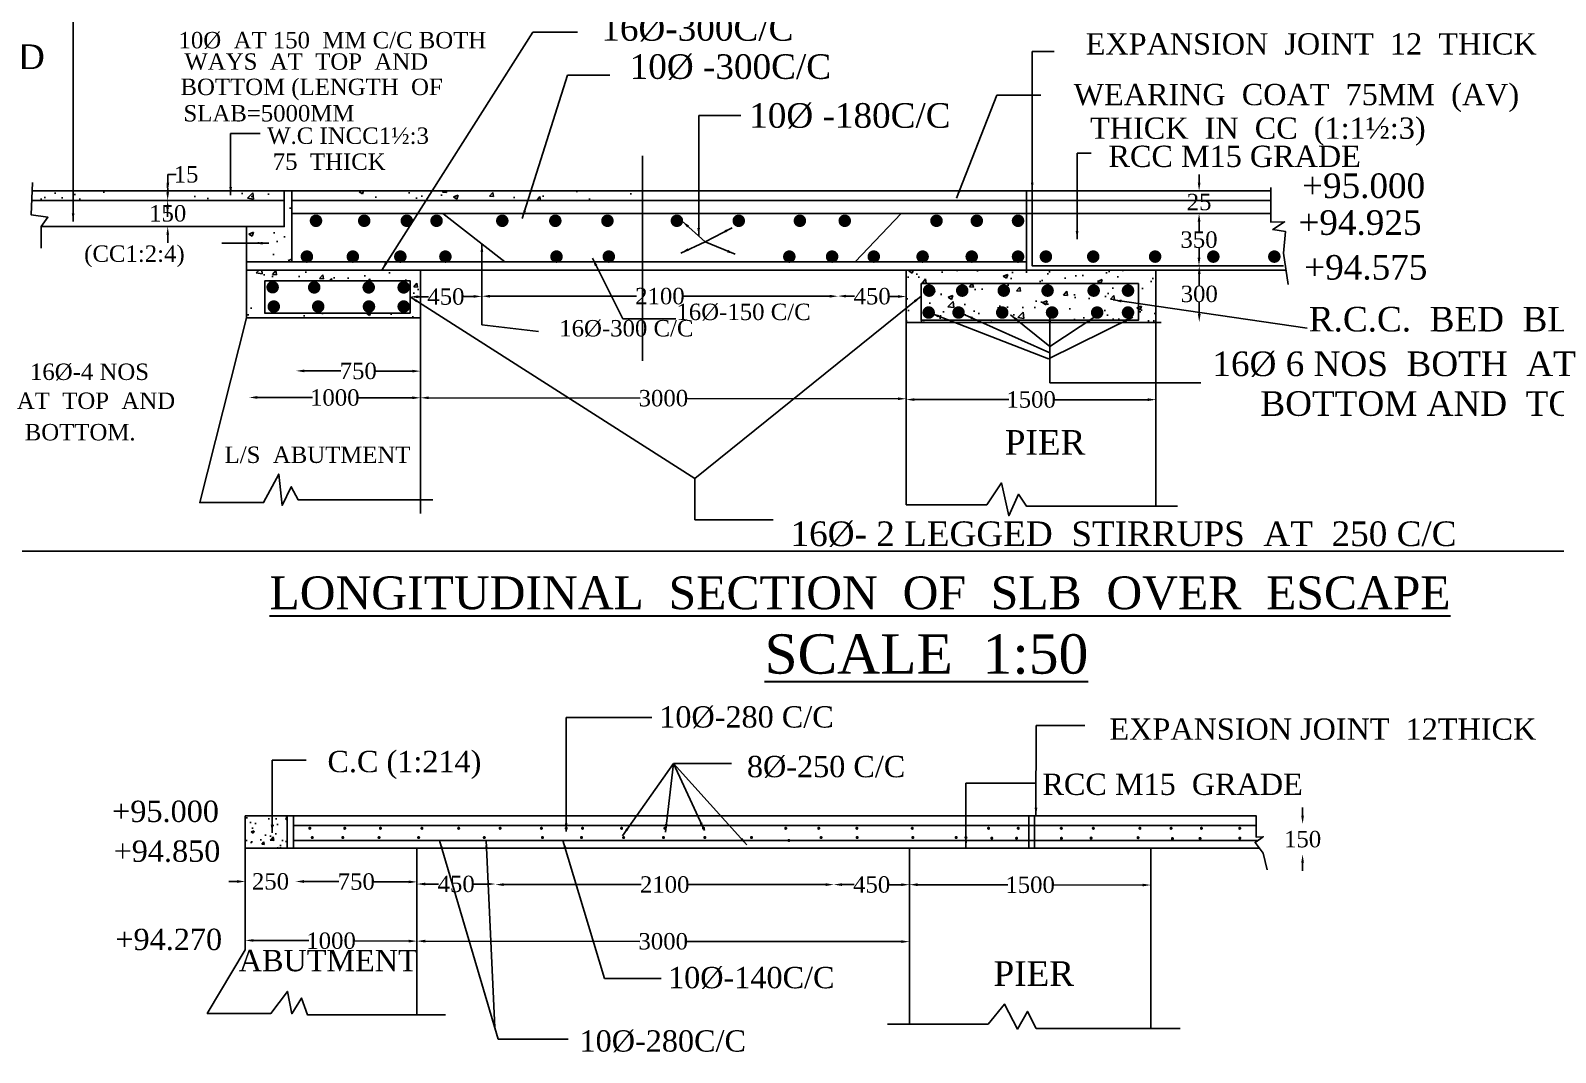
# Model space of a CAD drawing. Header units: millimetres. Extents: x 4336 to 90516, y 1888 to 56787.
# Drawn here: x 46788 to 65380, y 11623 to 24080 of the extents above; entities that cross this region are included whole.
import ezdxf

# ---------------------------------------------------------------- set-up
doc = ezdxf.new("R2010")
doc.units = ezdxf.units.MM
doc.header["$MEASUREMENT"] = 0
doc.header["$PDMODE"] = 66
doc.header["$PDSIZE"] = 170
for name, color, linetype in [('DIM', 5, 'Continuous'), ('DWG. LINE', 1, 'Continuous'), ('HATCH', 2, 'Continuous'), ('TEXT', 7, 'Continuous')]:
    doc.layers.add(name, color=color, linetype=linetype)
doc.layers.add('TITLE', color=7, linetype='Continuous', lineweight=30)
doc.styles.get("Standard").update_dxf_attribs({"font": 'TIMES.TTF', "height": 200})
doc.dimstyles.get("Standard").update_dxf_attribs({"dimtxt": 200, "dimasz": 100, "dimexe": 0.18, "dimexo": 0.0625, "dimgap": 0.09, "dimtad": 0, "dimtih": 1, "dimtoh": 1, "dimdec": 1, "dimzin": 0, "dimdsep": 46, "dimtxsty": 'Standard', "dimcen": 0.09, "dimse1": 1, "dimse2": 1, "dimclrd": 5, "dimclre": 5, "dimclrt": 4, "dimadec": 0, "dimazin": 0, "dimtfac": 1, "dimtdec": 1, "dimtofl": 0, "dimtmove": 0, "dimatfit": 3, "dimfxl": 1, "dimtolj": 1, "dimtzin": 0, "dimarcsym": 0})
pattern_1 = [(50, (0, 0), (573.808, -50.2017), [60, -660]), (355, (0, 0), (-111.001, 601.7537), [48, -528]), (100.4514, (47.8, -4.2), (462.8075, 551.5516), [50.992, -560.9137]), (46.1842, (0, 160), (853.793, -132.415), [90, -990]), (96.6356, (71.15, 149), (747.73, 779.294), [76.488, -841.37]), (351.1842, (0, 160), (747.73, 779.295), [72, -792]), (21, (80, 120), (477.5256, -322.095), [60, -660]), (326, (80, 120), (194.652, 580.12), [48, -528]), (71.4514, (119.8, 93.16), (672.178, 258.0244), [50.992, -560.9137]), (37.5, (0, 0), (9.7279, 266.3151), [0, -521.6, 0, -536, 0, -530]), (7.5, (0, 0), (210.4556, 315.5294), [0, -305.6, 0, -509.6, 0, -202]), (327.5, (-178.4, 0), (427.05795, -18.0439), [0, -200, 0, -624, 0, -828]), (317.5, (-258.4, 0), (466.549, 80.084), [0, -260, 0, -414.4, 0, -588])]

# ---------------------------------------------------------------- blocks, each defined once
blk = doc.blocks.new('*D128')
at = {"layer": 'Defpoints', "color": 0}
for p in [(49407, 13720), (50021, 13720), (50021, 13707)]:
    blk.add_point(p, dxfattribs=at)
at = {"layer": 'DIM', "color": 5, "lineweight": -2}
for p, q in [((49307, 13707), (49207, 13707)), ((50121, 13707), (50221, 13707))]:
    blk.add_line(p, q, dxfattribs=at)
at = {"layer": 'DIM', "color": 5}
for points in [[(49307, 13724), (49307, 13690), (49407, 13707)], [(50121, 13724), (50121, 13690), (50021, 13707)]]:
    blk.add_solid(points, dxfattribs=at)
at = {"layer": 'DIM', "color": 4, "insert": (49714, 13707), "char_height": 200, "attachment_point": 5}
blk.add_mtext('\\A1;250', dxfattribs=at)
blk = doc.blocks.new('*D129')
at = {"layer": 'Defpoints', "color": 0}
for p in [(50021, 13707), (51500, 13702), (51500, 13702)]:
    blk.add_point(p, dxfattribs=at)
at = {"layer": 'DIM', "color": 5, "lineweight": -2}
for p, q in [((50121, 13707), (50549, 13705)), ((51400, 13703), (50971, 13704))]:
    blk.add_line(p, q, dxfattribs=at)
at = {"layer": 'DIM', "color": 5}
for points in [[(50121, 13723), (50120, 13690), (50021, 13707)], [(51400, 13719), (51400, 13686), (51500, 13702)]]:
    blk.add_solid(points, dxfattribs=at)
at = {"layer": 'DIM', "color": 4, "insert": (50760, 13705), "char_height": 200, "attachment_point": 5}
blk.add_mtext('\\A1;750', dxfattribs=at)
blk = doc.blocks.new('*D130')
at = {"layer": 'Defpoints', "color": 0}
for p in [(51500, 13702), (52457, 13702), (52457, 13676)]:
    blk.add_point(p, dxfattribs=at)
at = {"layer": 'DIM', "color": 5, "lineweight": -2}
for p, q in [((51600, 13676), (51764, 13676)), ((52357, 13676), (52192, 13676))]:
    blk.add_line(p, q, dxfattribs=at)
at = {"layer": 'DIM', "color": 5}
for points in [[(51600, 13693), (51600, 13659), (51500, 13676)], [(52357, 13693), (52357, 13659), (52457, 13676)]]:
    blk.add_solid(points, dxfattribs=at)
at = {"layer": 'DIM', "color": 4, "insert": (51978, 13676), "char_height": 200, "attachment_point": 5}
blk.add_mtext('\\A1;450', dxfattribs=at)
blk = doc.blocks.new('*D131')
at = {"layer": 'Defpoints', "color": 0}
for p in [(52457, 13676), (56582, 13676), (56582, 13669)]:
    blk.add_point(p, dxfattribs=at)
at = {"layer": 'DIM', "color": 5, "lineweight": -2}
for p, q in [((52557, 13669), (54233, 13669)), ((56482, 13669), (54806, 13669))]:
    blk.add_line(p, q, dxfattribs=at)
at = {"layer": 'DIM', "color": 5}
for points in [[(52557, 13686), (52557, 13652), (52457, 13669)], [(56482, 13686), (56482, 13652), (56582, 13669)]]:
    blk.add_solid(points, dxfattribs=at)
at = {"layer": 'DIM', "color": 4, "insert": (54520, 13669), "char_height": 200, "attachment_point": 5}
blk.add_mtext('\\A1;2100', dxfattribs=at)
blk = doc.blocks.new('*D132')
at = {"layer": 'Defpoints', "color": 0}
for p in [(56582, 13669), (57504, 13668), (57504, 13668)]:
    blk.add_point(p, dxfattribs=at)
at = {"layer": 'DIM', "color": 5, "lineweight": -2}
for p, q in [((56682, 13669), (56829, 13669)), ((57404, 13668), (57257, 13668))]:
    blk.add_line(p, q, dxfattribs=at)
at = {"layer": 'DIM', "color": 5}
for points in [[(56682, 13686), (56682, 13652), (56582, 13669)], [(57404, 13685), (57404, 13651), (57504, 13668)]]:
    blk.add_solid(points, dxfattribs=at)
at = {"layer": 'DIM', "color": 4, "insert": (57043, 13669), "char_height": 200, "attachment_point": 5}
blk.add_mtext('\\A1;450', dxfattribs=at)
blk = doc.blocks.new('*D133')
at = {"layer": 'Defpoints', "color": 0}
for p in [(57504, 13668), (60447, 13664), (60447, 13664)]:
    blk.add_point(p, dxfattribs=at)
at = {"layer": 'DIM', "color": 5, "lineweight": -2}
for p, q in [((57604, 13668), (58703, 13666)), ((60347, 13664), (59248, 13665))]:
    blk.add_line(p, q, dxfattribs=at)
at = {"layer": 'DIM', "color": 5}
for points in [[(57604, 13685), (57604, 13651), (57504, 13668)], [(60347, 13680), (60347, 13647), (60447, 13664)]]:
    blk.add_solid(points, dxfattribs=at)
at = {"layer": 'DIM', "color": 4, "insert": (58975, 13666), "char_height": 200, "attachment_point": 5}
blk.add_mtext('\\A1;1500', dxfattribs=at)
blk = doc.blocks.new('*D134')
at = {"layer": 'Defpoints', "color": 0}
for p in [(49407, 12989), (51500, 12980), (51500, 12980)]:
    blk.add_point(p, dxfattribs=at)
at = {"layer": 'DIM', "color": 5, "lineweight": -2}
for p, q in [((49507, 12988), (50181, 12986)), ((51400, 12981), (50726, 12983))]:
    blk.add_line(p, q, dxfattribs=at)
at = {"layer": 'DIM', "color": 5}
for points in [[(49507, 13005), (49507, 12972), (49407, 12989)], [(51400, 12997), (51400, 12964), (51500, 12980)]]:
    blk.add_solid(points, dxfattribs=at)
at = {"layer": 'DIM', "color": 4, "insert": (50453, 12984), "char_height": 200, "attachment_point": 5}
blk.add_mtext('\\A1;1000', dxfattribs=at)
blk = doc.blocks.new('*D135')
at = {"layer": 'Defpoints', "color": 0}
for p in [(51500, 12980), (57504, 12974), (57504, 12974)]:
    blk.add_point(p, dxfattribs=at)
at = {"layer": 'DIM', "color": 5, "lineweight": -2}
for p, q in [((51600, 12980), (54218, 12977)), ((57404, 12974), (54786, 12977))]:
    blk.add_line(p, q, dxfattribs=at)
at = {"layer": 'DIM', "color": 5}
for points in [[(51600, 12997), (51600, 12963), (51500, 12980)], [(57404, 12991), (57404, 12957), (57504, 12974)]]:
    blk.add_solid(points, dxfattribs=at)
at = {"layer": 'DIM', "color": 4, "insert": (54502, 12977), "char_height": 200, "attachment_point": 5}
blk.add_mtext('\\A1;3000', dxfattribs=at)
blk = doc.blocks.new('*D136')
at = {"layer": 'Defpoints', "color": 0}
for p in [(62289, 14408), (62289, 14037), (62297, 14037)]:
    blk.add_point(p, dxfattribs=at)
at = {"layer": 'DIM', "color": 5, "lineweight": -2}
for p, q in [((62297, 14508), (62297, 14608)), ((62297, 13937), (62297, 13837))]:
    blk.add_line(p, q, dxfattribs=at)
at = {"layer": 'DIM', "color": 5}
for points in [[(62280, 14508), (62313, 14508), (62297, 14408)], [(62280, 13937), (62313, 13937), (62297, 14037)]]:
    blk.add_solid(points, dxfattribs=at)
at = {"layer": 'DIM', "color": 4, "insert": (62297, 14222), "char_height": 200, "attachment_point": 5}
blk.add_mtext('\\A1;150', dxfattribs=at)
blk = doc.blocks.new('*D153')
at = {"layer": 'Defpoints', "color": 0}
for p in [(48464, 22125), (48461, 22009), (48463, 22009)]:
    blk.add_point(p, dxfattribs=at)
at = {"layer": 'DIM', "color": 5, "lineweight": -2}
for p, q in [((48463, 22225), (48464, 22325)), ((48464, 22325), (48564, 22325)), ((48460, 21909), (48458, 21809))]:
    blk.add_line(p, q, dxfattribs=at)
at = {"layer": 'DIM', "color": 5}
for points in [[(48447, 22225), (48480, 22225), (48462, 22125)], [(48443, 21909), (48476, 21909), (48461, 22009)]]:
    blk.add_solid(points, dxfattribs=at)
at = {"layer": 'DIM', "color": 4, "insert": (48685, 22325), "char_height": 200, "attachment_point": 5}
blk.add_mtext('\\A1;15', dxfattribs=at)
blk = doc.blocks.new('*D154')
at = {"layer": 'Defpoints', "color": 0}
for p in [(48461, 22009), (48461, 21690), (48461, 21690)]:
    blk.add_point(p, dxfattribs=at)
at = {"layer": 'DIM', "color": 5, "lineweight": -2}
for p, q in [((48461, 22109), (48460, 22209)), ((48462, 21590), (48462, 21490))]:
    blk.add_line(p, q, dxfattribs=at)
at = {"layer": 'DIM', "color": 5}
for points in [[(48477, 22109), (48444, 22109), (48461, 22009)], [(48478, 21590), (48445, 21590), (48461, 21690)]]:
    blk.add_solid(points, dxfattribs=at)
at = {"layer": 'DIM', "color": 4, "insert": (48461, 21850), "char_height": 200, "attachment_point": 5}
blk.add_mtext('\\A1;150', dxfattribs=at)
blk = doc.blocks.new('*D155')
at = {"layer": 'Defpoints', "color": 0}
for p in [(51415, 20833), (52292, 20839), (52292, 20839)]:
    blk.add_point(p, dxfattribs=at)
at = {"layer": 'DIM', "color": 5, "lineweight": -2}
for p, q in [((51515, 20834), (51639, 20835)), ((52192, 20838), (52067, 20837))]:
    blk.add_line(p, q, dxfattribs=at)
at = {"layer": 'DIM', "color": 5}
for points in [[(51515, 20851), (51515, 20817), (51415, 20833)], [(52191, 20855), (52192, 20822), (52292, 20839)]]:
    blk.add_solid(points, dxfattribs=at)
at = {"layer": 'DIM', "color": 4, "insert": (51853, 20836), "char_height": 200, "attachment_point": 5}
blk.add_mtext('\\A1;450', dxfattribs=at)
blk = doc.blocks.new('*D156')
at = {"layer": 'Defpoints', "color": 0}
for p in [(52292, 20839), (56632, 20841), (56632, 20839)]:
    blk.add_point(p, dxfattribs=at)
at = {"layer": 'DIM', "color": 5, "lineweight": -2}
for p, q in [((52392, 20841), (54175, 20841)), ((56532, 20841), (54749, 20841))]:
    blk.add_line(p, q, dxfattribs=at)
at = {"layer": 'DIM', "color": 5}
for points in [[(52392, 20858), (52392, 20824), (52292, 20841)], [(56532, 20858), (56532, 20824), (56632, 20841)]]:
    blk.add_solid(points, dxfattribs=at)
at = {"layer": 'DIM', "color": 4, "insert": (54462, 20841), "char_height": 200, "attachment_point": 5}
blk.add_mtext('\\A1;2100', dxfattribs=at)
blk = doc.blocks.new('*D157')
at = {"layer": 'Defpoints', "color": 0}
for p in [(56632, 20841), (57465, 20837), (57465, 20835)]:
    blk.add_point(p, dxfattribs=at)
at = {"layer": 'DIM', "color": 5, "lineweight": -2}
for p, q in [((56732, 20842), (56835, 20841)), ((57365, 20837), (57263, 20838))]:
    blk.add_line(p, q, dxfattribs=at)
at = {"layer": 'DIM', "color": 5}
for points in [[(56732, 20859), (56732, 20825), (56632, 20843)], [(57366, 20854), (57365, 20821), (57465, 20837)]]:
    blk.add_solid(points, dxfattribs=at)
at = {"layer": 'DIM', "color": 4, "insert": (57049, 20840), "char_height": 200, "attachment_point": 5}
blk.add_mtext('\\A1;450', dxfattribs=at)
blk = doc.blocks.new('*D158')
at = {"layer": 'Defpoints', "color": 0}
for p in [(51542, 19603), (57465, 19591), (57465, 19591)]:
    blk.add_point(p, dxfattribs=at)
at = {"layer": 'DIM', "color": 5, "lineweight": -2}
for p, q in [((51642, 19602), (54220, 19597)), ((57365, 19591), (54788, 19596))]:
    blk.add_line(p, q, dxfattribs=at)
at = {"layer": 'DIM', "color": 5}
for points in [[(51642, 19619), (51642, 19586), (51542, 19603)], [(57365, 19608), (57365, 19575), (57465, 19591)]]:
    blk.add_solid(points, dxfattribs=at)
at = {"layer": 'DIM', "color": 4, "insert": (54504, 19597), "char_height": 200, "attachment_point": 5}
blk.add_mtext('\\A1;3000', dxfattribs=at)
blk = doc.blocks.new('*D159')
at = {"layer": 'Defpoints', "color": 0}
for p in [(50025, 19931), (51542, 19928), (51542, 19928)]:
    blk.add_point(p, dxfattribs=at)
at = {"layer": 'DIM', "color": 5, "lineweight": -2}
for p, q in [((50125, 19930), (50573, 19930)), ((51442, 19928), (50994, 19929))]:
    blk.add_line(p, q, dxfattribs=at)
at = {"layer": 'DIM', "color": 5}
for points in [[(50125, 19947), (50125, 19914), (50025, 19931)], [(51442, 19945), (51442, 19911), (51542, 19928)]]:
    blk.add_solid(points, dxfattribs=at)
at = {"layer": 'DIM', "color": 4, "insert": (50784, 19929), "char_height": 200, "attachment_point": 5}
blk.add_mtext('\\A1;750', dxfattribs=at)
blk = doc.blocks.new('*D160')
at = {"layer": 'Defpoints', "color": 0}
for p in [(49454, 19607), (51542, 19603), (51542, 19603)]:
    blk.add_point(p, dxfattribs=at)
at = {"layer": 'DIM', "color": 5, "lineweight": -2}
for p, q in [((49554, 19607), (50225, 19605)), ((51442, 19603), (50771, 19604))]:
    blk.add_line(p, q, dxfattribs=at)
at = {"layer": 'DIM', "color": 5}
for points in [[(49554, 19624), (49554, 19590), (49454, 19607)], [(51442, 19620), (51442, 19586), (51542, 19603)]]:
    blk.add_solid(points, dxfattribs=at)
at = {"layer": 'DIM', "color": 4, "insert": (50498, 19605), "char_height": 200, "attachment_point": 5}
blk.add_mtext('\\A1;1000', dxfattribs=at)
blk = doc.blocks.new('*D161')
at = {"layer": 'Defpoints', "color": 0}
for p in [(61033, 22125), (61032, 21851), (61035, 21851)]:
    blk.add_point(p, dxfattribs=at)
at = {"layer": 'DIM', "color": 5, "lineweight": -2}
for p, q in [((61036, 22225), (61036, 22325)), ((61035, 21751), (61034, 21651))]:
    blk.add_line(p, q, dxfattribs=at)
at = {"layer": 'DIM', "color": 5}
for points in [[(61019, 22225), (61052, 22225), (61035, 22125)], [(61018, 21751), (61051, 21751), (61035, 21851)]]:
    blk.add_solid(points, dxfattribs=at)
at = {"layer": 'DIM', "color": 4, "insert": (61035, 21988), "char_height": 200, "attachment_point": 5}
blk.add_mtext('\\A1;25', dxfattribs=at)
blk = doc.blocks.new('*D162')
at = {"layer": 'Defpoints', "color": 0}
for p in [(61035, 21851), (61034, 21210), (61034, 21210)]:
    blk.add_point(p, dxfattribs=at)
at = {"layer": 'DIM', "color": 5, "lineweight": -2}
for p, q in [((61035, 21751), (61034, 21632)), ((61034, 21310), (61034, 21428))]:
    blk.add_line(p, q, dxfattribs=at)
at = {"layer": 'DIM', "color": 5}
for points in [[(61018, 21751), (61051, 21751), (61035, 21851)], [(61017, 21310), (61051, 21310), (61034, 21210)]]:
    blk.add_solid(points, dxfattribs=at)
at = {"layer": 'DIM', "color": 4, "insert": (61034, 21530), "char_height": 200, "attachment_point": 5}
blk.add_mtext('\\A1;350', dxfattribs=at)
blk = doc.blocks.new('*D163')
at = {"layer": 'Defpoints', "color": 0}
for p in [(61034, 21210), (61034, 20525), (61037, 20525)]:
    blk.add_point(p, dxfattribs=at)
at = {"layer": 'DIM', "color": 5, "lineweight": -2}
for p, q in [((61037, 21110), (61037, 20969)), ((61037, 20625), (61037, 20766))]:
    blk.add_line(p, q, dxfattribs=at)
at = {"layer": 'DIM', "color": 5}
for points in [[(61020, 21110), (61054, 21110), (61037, 21210)], [(61020, 20625), (61054, 20625), (61037, 20525)]]:
    blk.add_solid(points, dxfattribs=at)
at = {"layer": 'DIM', "color": 4, "insert": (61037, 20868), "char_height": 200, "attachment_point": 5}
blk.add_mtext('\\A1;300', dxfattribs=at)
blk = doc.blocks.new('*D164')
at = {"layer": 'Defpoints', "color": 0}
for p in [(57465, 19591), (60509, 19590), (60509, 19580)]:
    blk.add_point(p, dxfattribs=at)
at = {"layer": 'DIM', "color": 5, "lineweight": -2}
for p, q in [((57565, 19581), (58714, 19581)), ((60409, 19580), (59260, 19580))]:
    blk.add_line(p, q, dxfattribs=at)
at = {"layer": 'DIM', "color": 5}
for points in [[(57565, 19598), (57565, 19564), (57465, 19581)], [(60409, 19597), (60409, 19563), (60509, 19580)]]:
    blk.add_solid(points, dxfattribs=at)
at = {"layer": 'DIM', "color": 4, "insert": (58987, 19581), "char_height": 200, "attachment_point": 5}
blk.add_mtext('\\A1;1500', dxfattribs=at)

msp = doc.modelspace()

# ---------------------------------------------------------------- hatches: boundary and pattern name
at = {"layer": 'DIM'}
h = msp.add_hatch(dxfattribs=at)
h.set_pattern_fill('AR-CONC', color=256, scale=150, style=0)
h.paths.add_polyline_path([(49918.93, 14505.55), (49407, 14505.55), (49407, 14112.17), (49916.68, 14112.17), (49918.93, 14112.17)])
h = msp.add_hatch(dxfattribs=at)
h.set_pattern_fill('AR-CONC', color=256, scale=150, style=0)
h.paths.add_polyline_path([(49918.93, 14505.55), (49407, 14505.55), (49407, 14112.17), (49916.68, 14112.17), (49918.93, 14112.17)])
at = {"layer": 'HATCH'}
h = msp.add_hatch(dxfattribs=at)
h.set_pattern_fill('AR-CONC', color=256, scale=80, style=0)
h.set_pattern_definition(pattern_1)
h.paths.add_polyline_path([(49881.75, 22125.14), (46809.46, 22125.14), (46805.08, 22008.99), (49881.75, 22008.99)])
h.paths.add_polyline_path([(49974.33, 22125.14), (49881.75, 22125.14), (49881.75, 21690.01), (49419.73, 21690.01), (49419.73, 21260.64), (49974.33, 21260.64)])
h.paths.add_polyline_path([(51542.26, 21160.25), (49419.73, 21160.25), (49419.73, 20578.7), (51542.26, 20578.7)])
h.paths.add_polyline_path([(51415.37, 21030.49), (51415.37, 20636.17), (49646.94, 20636.17), (49646.94, 21030.49)], flags=16)
h.paths.add_polyline_path([(49778.56, 20950.7, -1), (49701.81, 20950.7, -1)], flags=0)
h.paths.add_polyline_path([(50285.62, 20948.72, -1), (50208.87, 20948.72, -1)], flags=0)
h.paths.add_polyline_path([(49792.5, 20715.24, -1), (49715.76, 20715.24, -1)], flags=0)
h.paths.add_polyline_path([(50334.6, 20715.24, -1), (50257.85, 20715.24, -1)], flags=0)
h.paths.add_polyline_path([(50950.08, 20948.72, -1), (50873.34, 20948.72, -1)], flags=0)
h.paths.add_polyline_path([(50952.99, 20715.24, -1), (50876.24, 20715.24, -1)], flags=0)
h.paths.add_polyline_path([(51376.53, 20948.72, -1), (51299.79, 20948.72, -1)], flags=0)
h.paths.add_polyline_path([(51376.53, 20715.24, -1), (51299.79, 20715.24, -1)], flags=0)
h = msp.add_hatch(dxfattribs=at)
h.set_pattern_fill('AR-CONC', color=256, scale=80, style=0)
h.set_pattern_definition(pattern_1)
h.paths.add_polyline_path([(54248.34, 22125.14), (49974.33, 22125.14), (49974.33, 22008.99), (54248.34, 22008.99)])
h = msp.add_hatch(dxfattribs=at)
h.set_pattern_fill('AR-CONC', color=256, scale=80, style=0)
h.set_pattern_definition(pattern_1)
h.paths.add_polyline_path([(60295.77, 20995.74), (57644.72, 20995.74), (57644.72, 20548.98), (60295.77, 20548.98)], flags=0)
h.paths.add_polyline_path([(58108.94, 20909.33, -1), (58185.69, 20909.33, -1)], flags=0)
h.paths.add_polyline_path([(58140.85, 20642.12, -1), (58064.1, 20642.12, -1)], flags=0)
h.paths.add_polyline_path([(58673.23, 20642.12, -1), (58596.48, 20642.12, -1)], flags=0)
h.paths.add_polyline_path([(58615.14, 20909.33, -1), (58691.89, 20909.33, -1)], flags=0)
h.paths.add_polyline_path([(57705.24, 20909.33, -1), (57781.99, 20909.33, -1)], flags=0)
h.paths.add_polyline_path([(57776.47, 20642.12, -1), (57699.72, 20642.12, -1)], flags=0)
h.paths.add_polyline_path([(59149.7, 20909.33, -1), (59226.45, 20909.33, -1)], flags=0)
h.paths.add_polyline_path([(59280.8, 20642.12, -1), (59204.05, 20642.12, -1)], flags=0)
h.paths.add_polyline_path([(59711.15, 20909.33, -1), (59787.89, 20909.33, -1)], flags=0)
h.paths.add_polyline_path([(59830.63, 20642.12, -1), (59753.88, 20642.12, -1)], flags=0)
h.paths.add_polyline_path([(60130.07, 20909.33, -1), (60206.82, 20909.33, -1)], flags=0)
h.paths.add_polyline_path([(60206.82, 20642.12, -1), (60130.07, 20642.12, -1)], flags=0)
h.paths.add_polyline_path([(60508.7, 21160.25), (57465.38, 21160.25), (57465.38, 20518.93), (60508.7, 20518.93)])
h.paths.add_polyline_path([(60295.77, 20995.74), (60295.77, 20548.98), (57644.72, 20548.98), (57644.72, 20995.74)], flags=16)
h = msp.add_hatch(dxfattribs=at)
h.set_pattern_fill('AR-CONC', color=256, scale=50, style=0)
h.set_pattern_definition([(50, (0, 0), (358.6301, -31.376), [37.5, -412.5]), (355, (0, 0), (-69.3757, 376.096), [30, -330]), (100.4514, (29.9, -2.6), (289.2547, 344.7198), [31.87, -350.571]), (46.1842, (0, 100), (533.6205, -82.7595), [56.25, -618.75]), (96.6356, (44.47, 93.1), (467.3314, 487.059), [47.805, -525.8565]), (351.1842, (0, 100), (467.331, 487.0593), [45, -495]), (21, (50, 75), (298.4535, -201.3094), [37.5, -412.5]), (326, (50, 75), (121.6577, 362.575), [30, -330]), (71.4514, (74.87, 58.22), (420.1113, 161.2652), [31.87, -350.571]), (37.5, (0, 0), (6.07993, 166.44693), [0, -326, 0, -335, 0, -331.25]), (7.5, (0, 0), (131.53477, 197.20586), [0, -191, 0, -318.5, 0, -126.25]), (327.5, (-111.5, 0), (266.91122, -11.27744), [0, -125, 0, -390, 0, -517.5]), (317.5, (-161.5, 0), (291.5931, 50.0525), [0, -162.5, 0, -259, 0, -367.5])])
h.paths.add_polyline_path([(49918.93, 14505.55), (49407, 14505.55), (49407, 14112.17), (49916.68, 14112.17), (49918.93, 14112.17)])

# ---------------------------------------------------------------- linework, layer by layer
at = {"layer": 'DIM'}
for points in [[(54886.1, 18115.56), (55842.19, 18115.56)], [(46231.5, 17732.07), (90516.43, 17732.07)]]:
    msp.add_lwpolyline(points, dxfattribs=at)
at = {"layer": 'DWG. LINE'}
for points in [[(54248.34, 22550.31), (54248.34, 20054.36)], [(46813.23, 22225.21), (46798.37, 21831.11), (47001.28, 21803.54), (46920.12, 21690.01), (46920.12, 21425)], [(46809.46, 22125.14), (61910.14, 22125.14)], [(46920.12, 21690.01), (49881.75, 21690.01), (49881.75, 22125.14)], [(49974.33, 22125.14), (49974.33, 21260.64), (58930.46, 21260.64), (58930.46, 21124.9)], [(58930.46, 21260.64), (58930.46, 22125.14)], [(59000.63, 22125.14), (59000.63, 21209.91), (62063.58, 21209.91)], [(61910.14, 22165.87), (61910.14, 21742.66), (62077.95, 21746.14), (61932.69, 21653.21), (62086.43, 21631.11), (62065.37, 21367.65), (62122.18, 20985.35)], [(46805.08, 22008.99), (49881.75, 22008.99)], [(49974.33, 22008.99), (61910.14, 22008.99)], [(49974.33, 21850.67), (61910.14, 21850.67)], [(51816.15, 21850.67), (52572.97, 21260.64)], [(57403.52, 21850.67), (56841.32, 21260.64)], [(49419.73, 21690.01), (49419.73, 20578.7), (51542.26, 20578.7), (51542.26, 21160.25), (49419.73, 21160.25)], [(49974.33, 21260.64), (49419.73, 21260.64)], [(51542.26, 21160.25), (62096.19, 21160.25)], [(57465.38, 21160.25), (57465.38, 18298.9), (58447.26, 18298.9), (58625.62, 18564.67), (58715.37, 18164.3), (58832.79, 18426.86), (58930.08, 18283.85), (60771.45, 18283.85)], [(60508.7, 21160.25), (60508.7, 18283.85)], [(49419.73, 20578.7), (48851.84, 18324.64), (49630.36, 18324.64), (49815.81, 18673.98), (49856.38, 18291.83), (49966.49, 18517.65), (50050.36, 18359.52), (51691.7, 18359.52)], [(51542.26, 20578.7), (51542.26, 18191.48)], [(57465.38, 20518.93), (60574.55, 20518.93)], [(49407, 14505.55), (49407, 12875.56), (48943.35, 12099.73), (49718.88, 12099.73), (49922.25, 12367.8), (49974.23, 12094.62), (50091.73, 12286.52), (50166.98, 12081.07), (51849.49, 12081.07)], [(49407, 14505.55), (61732.01, 14505.55), (61732.01, 14246.85), (61817.15, 14251.76), (61717.66, 14183.04), (61817.15, 14050.51), (61866.31, 13850.02)], [(49918.93, 14505.55), (49918.93, 14112.17)], [(49993.65, 14505.55), (49993.65, 14112.17)], [(58959.22, 14505.55), (58959.22, 14112.17)], [(59029.54, 14505.55), (59029.54, 14112.17)], [(49993.65, 14390.06), (61732.01, 14390.06)], [(49993.65, 14207.39), (61752.91, 14207.39)], [(49407, 14112.17), (49916.68, 14112.17), (61770.86, 14112.17)], [(51499.85, 12081.07), (51499.85, 14109.51)], [(57503.95, 14112.17), (57503.95, 11966.06), (58462.67, 11966.06), (58664.06, 12213.58), (58820.46, 11907.48), (58942.58, 12123.67), (59050.31, 11915.65), (60804.68, 11915.65)], [(60446.82, 14112.17), (60446.82, 11915.65)], [(57503.95, 11966.06), (57236.87, 11966.06)]]:
    msp.add_lwpolyline(points, dxfattribs=at)
for points in [[(49646.94, 20636.17), (51415.37, 20636.17), (51415.37, 21030.49), (49646.94, 21030.49), (49646.94, 20636.17)], [(57644.72, 20995.74), (60295.77, 20995.74), (60295.77, 20548.98), (57644.72, 20548.98)]]:
    msp.add_lwpolyline(points, close=True, dxfattribs=at)
at = {"layer": 'HATCH'}
for points, const_width in [([(50230.67, 21760.47, 1), (50307.42, 21760.47, 1)], 75.75), ([(50818.34, 21760.47, 1), (50895.09, 21760.47, 1)], 75.75), ([(51337.81, 21760.47, 1), (51414.56, 21760.47, 1)], 75.75), ([(51700.5, 21760.47, 1), (51777.25, 21760.47, 1)], 75.75), ([(52501.77, 21760.47, 1), (52578.52, 21760.47, 1)], 75.75), ([(53148.3, 21760.47, 1), (53225.05, 21760.47, 1)], 75.75), ([(53783.83, 21760.47, 1), (53860.57, 21760.47, 1)], 75.75), ([(54630.5, 21760.47, 1), (54707.25, 21760.47, 1)], 75.75), ([(55384.5, 21760.47, 1), (55461.25, 21760.47, 1)], 75.75), ([(56129.59, 21760.47, 1), (56206.33, 21760.47, 1)], 75.75), ([(56676.65, 21760.47, 1), (56753.39, 21760.47, 1)], 75.75), ([(57795.27, 21760.47, 1), (57872.02, 21760.47, 1)], 75.75), ([(58286.78, 21760.47, 1), (58363.53, 21760.47, 1)], 75.75), ([(58789.42, 21760.47, 1), (58866.17, 21760.47, 1)], 75.75), ([(50119.68, 21323.93, 1), (50196.42, 21323.93, 1)], 75.75), ([(50679.75, 21323.93, 1), (50756.5, 21323.93, 1)], 75.75), ([(51258.74, 21323.93, 1), (51335.49, 21323.93, 1)], 75.75), ([(51808.25, 21323.93, 1), (51885, 21323.93, 1)], 75.75), ([(53162.63, 21323.93, 1), (53239.37, 21323.93, 1)], 75.75), ([(53800.2, 21323.93, 1), (53876.95, 21323.93, 1)], 75.75), ([(56001.05, 21323.93, 1), (56077.79, 21323.93, 1)], 75.75), ([(56522.38, 21323.93, 1), (56599.13, 21323.93, 1)], 75.75), ([(57030.64, 21323.93, 1), (57107.39, 21323.93, 1)], 75.75), ([(57625.95, 21323.93, 1), (57702.69, 21323.93, 1)], 75.75), ([(58224.77, 21323.93, 1), (58301.52, 21323.93, 1)], 75.75), ([(58789.42, 21323.93, 1), (58866.17, 21323.93, 1)], 75.75), ([(59129.06, 21323.93, 1), (59205.81, 21323.93, 1)], 75.75), ([(59705.91, 21323.93, 1), (59782.65, 21323.93, 1)], 75.75), ([(60460.46, 21323.93, 1), (60537.21, 21323.93, 1)], 75.75), ([(61170.03, 21323.93, 1), (61246.78, 21323.93, 1)], 75.75), ([(61913.78, 21323.93, 1), (61990.53, 21323.93, 1)], 75.75), ([(49701.81, 20950.7, 1), (49778.56, 20950.7, 1)], 75.75), ([(50208.87, 20948.72, 1), (50285.62, 20948.72, 1)], 75.75), ([(50873.34, 20948.72, 1), (50950.08, 20948.72, 1)], 75.75), ([(51299.79, 20948.72, 1), (51376.53, 20948.72, 1)], 75.75), ([(57705.24, 20909.33, 1), (57781.99, 20909.33, 1)], 75.75), ([(58108.94, 20909.33, 1), (58185.69, 20909.33, 1)], 75.75), ([(58615.14, 20909.33, 1), (58691.89, 20909.33, 1)], 75.75), ([(59149.7, 20909.33, 1), (59226.45, 20909.33, 1)], 75.75), ([(59711.15, 20909.33, 1), (59787.89, 20909.33, 1)], 75.75), ([(60130.07, 20909.33, 1), (60206.82, 20909.33, 1)], 75.75), ([(49715.76, 20715.24, 1), (49792.5, 20715.24, 1)], 75.75), ([(50257.85, 20715.24, 1), (50334.6, 20715.24, 1)], 75.75), ([(50876.24, 20715.24, 1), (50952.99, 20715.24, 1)], 75.75), ([(51299.79, 20715.24, 1), (51376.53, 20715.24, 1)], 75.75), ([(57699.72, 20642.12, 1), (57776.47, 20642.12, 1)], 75.75), ([(58064.1, 20642.12, 1), (58140.85, 20642.12, 1)], 75.75), ([(58596.48, 20642.12, 1), (58673.23, 20642.12, 1)], 75.75), ([(59204.05, 20642.12, 1), (59280.8, 20642.12, 1)], 75.75), ([(59753.88, 20642.12, 1), (59830.63, 20642.12, 1)], 75.75), ([(60130.07, 20642.12, 1), (60206.82, 20642.12, 1)], 75.75), ([(50184.19, 14355.37, 1), (50203.38, 14355.37, 1)], 18.94), ([(50610.22, 14355.37, 1), (50629.4, 14355.37, 1)], 18.94), ([(51045.1, 14355.37, 1), (51064.29, 14355.37, 1)], 18.94), ([(51550.88, 14355.37, 1), (51570.07, 14355.37, 1)], 18.94), ([(51998.6, 14355.37, 1), (52017.79, 14355.37, 1)], 18.94), ([(52504.37, 14355.37, 1), (52523.56, 14355.37, 1)], 18.94), ([(53007.18, 14355.37, 1), (53026.37, 14355.37, 1)], 18.94), ([(53310.39, 14355.37, 1), (53329.58, 14355.37, 1)], 18.94), ([(53508.69, 14355.37, 1), (53527.88, 14355.37, 1)], 18.94), ([(53985.11, 14355.37, 1), (54004.29, 14355.37, 1)], 18.94), ([(54512.56, 14355.37, 1), (54531.74, 14355.37, 1)], 18.94), ([(54984.46, 14355.37, 1), (55003.65, 14355.37, 1)], 18.94), ([(55986.09, 14355.37, 1), (56005.28, 14355.37, 1)], 18.94), ([(56389.17, 14355.37, 1), (56408.36, 14355.37, 1)], 18.94), ([(56853.16, 14355.37, 1), (56872.34, 14355.37, 1)], 18.94), ([(57528.35, 14355.37, 1), (57547.54, 14355.37, 1)], 18.94), ([(58458.45, 14355.37, 1), (58477.64, 14355.37, 1)], 18.94), ([(58820.08, 14355.37, 1), (58839.27, 14355.37, 1)], 18.94), ([(59345.45, 14355.37, 1), (59364.64, 14355.37, 1)], 18.94), ([(59735.67, 14355.37, 1), (59754.85, 14355.37, 1)], 18.94), ([(60304.13, 14355.37, 1), (60323.32, 14355.37, 1)], 18.94), ([(60683.52, 14355.37, 1), (60702.71, 14355.37, 1)], 18.94), ([(61053.72, 14355.37, 1), (61072.91, 14355.37, 1)], 18.94), ([(61521.12, 14355.37, 1), (61540.31, 14355.37, 1)], 18.94), ([(50214.17, 14242.98, 1), (50233.36, 14242.98, 1)], 18.94), ([(50585.7, 14242.98, 1), (50604.89, 14242.98, 1)], 18.94), ([(51027.79, 14242.98, 1), (51046.98, 14242.98, 1)], 18.94), ([(51510.73, 14242.98, 1), (51529.92, 14242.98, 1)], 18.94), ([(52311.3, 14242.98, 1), (52330.48, 14242.98, 1)], 18.94), ([(53019.83, 14242.98, 1), (53039.01, 14242.98, 1)], 18.94), ([(53496.04, 14242.98, 1), (53515.23, 14242.98, 1)], 18.94), ([(54009.83, 14242.98, 1), (54029.02, 14242.98, 1)], 18.94), ([(54494.79, 14242.98, 1), (54513.98, 14242.98, 1)], 18.94), ([(54999.21, 14242.98, 1), (55018.4, 14242.98, 1)], 18.94), ([(55568.85, 14242.98, 1), (55588.03, 14242.98, 1)], 18.94), ([(56024.68, 14207.39, 1), (56043.87, 14207.39, 1)], 18.94), ([(56416.61, 14242.98, 1), (56435.8, 14242.98, 1)], 18.94), ([(56856.35, 14242.98, 1), (56875.54, 14242.98, 1)], 18.94), ([(57534.91, 14242.98, 1), (57554.1, 14242.98, 1)], 18.94), ([(58064.16, 14242.98, 1), (58083.35, 14242.98, 1)], 18.94), ([(58183.08, 14242.98, 1), (58202.26, 14242.98, 1)], 18.94), ([(58497.48, 14235.51, 1), (58516.67, 14235.51, 1)], 18.94), ([(58800.55, 14234.67, 1), (58819.74, 14234.67, 1)], 18.94), ([(59346.9, 14233.08, 1), (59366.08, 14233.08, 1)], 18.94), ([(59708.63, 14236.52, 1), (59727.82, 14236.52, 1)], 18.94), ([(60281.48, 14240.81, 1), (60300.67, 14240.81, 1)], 18.94), ([(60699.93, 14230.01, 1), (60719.12, 14230.01, 1)], 18.94), ([(61036.96, 14232.01, 1), (61056.15, 14232.01, 1)], 18.94), ([(61521.12, 14235.6, 1), (61540.31, 14235.6, 1)], 18.94)]:
    msp.add_lwpolyline(points, format="xyb", close=True, dxfattribs=dict(at, const_width=const_width))

# ---------------------------------------------------------------- texts
at = {"layer": 'TEXT'}
for s, height, p in [('16%%C-300C/C', 300, (53747.33, 23955.43)), ('10%%C  AT 150  MM C/C BOTH', 200, (48593.17, 23862.41)), ('EXPANSION  JOINT  12  THICK', 260, (59652.83, 23786.49)), ('D', 300, (46635.7, 23610.44)), ('WAYS  AT  TOP  AND', 200, (48665.41, 23601.79)), ('10%%C -300C/C', 300, (54093.54, 23490.03)), ('BOTTOM (LENGTH  OF', 200, (48617.25, 23293.06)), ('WEARING  COAT  75MM  (AV)', 260, (59505.14, 23169.58)), ('SLAB=5000MM', 200, (48653.34, 22971.27)), ('10%%C -180C/C', 300, (55550.21, 22894.08)), ('W.C INCC1½:3', 200, (49673.67, 22697.87)), ('THICK  IN  CC  (1:1½:3)', 260, (59706.27, 22759.51)), ('75  THICK', 200, (49741.89, 22381.12)), ('RCC M15 GRADE', 260, (59930.35, 22416.22)), ('+95.000', 300, (62289.48, 22037.78)), ('+94.925', 300, (62245.32, 21588.97)), ('(CC1:2:4)', 200, (47442.76, 21260)), ('+94.575', 300, (62316.6, 21043.35)), ('16%%C-150 C/C', 200, (54663.3, 20550.43)), ('R.C.C.  BED  BLOCK  IN  M15  GRADE', 300, (62372.75, 20411.38)), ('16%%C-300 C/C', 200, (53234.57, 20351.12)), ('16%%C 6 NOS  BOTH  AT', 300, (61197.28, 19867.39)), ('16%%C-4 NOS', 200, (46781.87, 19820.19)), ('AT  TOP  AND', 200, (46621.71, 19466.85)), ('BOTTOM AND  TOP', 300, (61782.33, 19382.98)), ('BOTTOM.', 200, (46718.26, 19084.02)), ('PIER', 300, (58666.38, 18909.32)), ('L/S  ABUTMENT', 200, (49155.02, 18808.54)), ('16%%C- 2 LEGGED  STIRRUPS  AT  250 C/C', 300, (56054.37, 17796.25)), ('10%%C-280 C/C', 260, (54453.39, 15583.36)), ('EXPANSION JOINT  12THICK', 260, (59942.24, 15434.21)), ('C.C (1:214)', 260, (50408.77, 15039.53)), ('8%%C-250 C/C', 260, (55522.34, 14978.19)), ('RCC M15  GRADE', 260, (59124.68, 14762.04)), ('+95.000', 260, (47784.16, 14432.34)), ('+94.850', 260, (47801.36, 13946.93)), ('+94.270', 260, (47822.78, 12871.21)), ('ABUTMENT', 260, (49327.28, 12612.78)), ('10%%C-140C/C', 260, (54561.27, 12405.86)), ('PIER', 300, (58528.7, 12434.78)), ('10%%C-280C/C', 260, (53481.95, 11633.3))]:
    msp.add_text(s, height=height, dxfattribs=at).set_placement(p)
at = {"layer": 'TITLE'}
for s, height, p in [('%%ULONGITUDINAL  SECTION  OF  SLB  OVER  ESCAPE', 400, (49701.92, 17025.95)), ('%%USCALE  1:50', 480, (55736.74, 16240.7))]:
    msp.add_text(s, height=height, dxfattribs=at).set_placement(p)

# ---------------------------------------------------------------- dimensions: what is measured, and where the dimension line sits
at = {"layer": 'DIM'}
dim = msp.add_linear_dim(base=(48460.78, 22009.01), p1=(48463.91, 22125.14), p2=(48462.55, 22008.99), angle=269.329381, text='15', dimstyle='Standard', dxfattribs=at)
dim.commit()
dim.dimension.update_dxf_attribs({"geometry": '*D153', "text_midpoint": (48685.19, 22325.15), "dimtype": 161})
for p1, p2, distance, text, picture, middle in [((61033.03, 22125.14), (61032.49, 21850.67), 2.35, '25', '*D161', (61035.11, 21987.9)), ((48460.78, 22009.01), (48461.33, 21690.01), 0, '150', '*D154', (48461.06, 21849.51)), ((61034.84, 21850.66), (61033.73, 21209.91), 0, '350', '*D162', (61034.28, 21530.29)), ((61033.73, 21209.91), (61033.73, 20525.15), 3.24, '300', '*D163', (61036.97, 20867.53)), ((51415.37, 20833.33), (52291.51, 20838.83), 0, '450', '*D155', (51853.44, 20836.08)), ((52291.51, 20838.83), (56631.7, 20838.83), 2.12, '2100', '*D156', (54461.6, 20840.94)), ((56631.7, 20840.94), (57465.38, 20834.68), 1.93, '450', '*D157', (57048.55, 20839.74)), ((50024.94, 19930.62), (51542.26, 19927.91), 0, '750', '*D159', (50783.6, 19929.26)), ((49453.8, 19607.15), (51542.26, 19602.67), 0, '1000', '*D160', (50498.03, 19604.91)), ((51542.26, 19602.67), (57465.38, 19591.07), 0, '3000', '*D158', (54503.82, 19596.87)), ((57465.38, 19591.07), (60508.7, 19589.96), -9.96, '1500', '*D164', (58987.04, 19580.55)), ((62289.28, 14407.66), (62289.28, 14036.86), 7.39, '150', '*D136', (62296.68, 14222.26)), ((49407, 13720.34), (50020.54, 13720.34), -13.31, '250', '*D128', (49713.77, 13707.03)), ((50020.54, 13707.03), (51499.85, 13702.33), 0, '750', '*D129', (50760.2, 13704.68)), ((51499.85, 13702.33), (52456.93, 13702.33), -26.36, '450', '*D130', (51978.39, 13675.97)), ((52456.93, 13675.97), (56582.08, 13675.97), -6.92, '2100', '*D131', (54519.51, 13669.05)), ((56582.08, 13669.05), (57503.95, 13667.99), 0, '450', '*D132', (57043.01, 13668.52)), ((57503.95, 13667.99), (60446.82, 13663.52), 0, '1500', '*D133', (58975.38, 13665.75)), ((49407, 12988.72), (51499.85, 12980.2), 0, '1000', '*D134', (50453.43, 12984.46)), ((51499.85, 12980.2), (57503.95, 12973.76), 0, '3000', '*D135', (54501.9, 12976.98))]:
    dim = msp.add_aligned_dim(p1=p1, p2=p2, distance=distance, text=text, dimstyle='Standard', dxfattribs=at)
    dim.commit()
    dim.dimension.update_dxf_attribs({"geometry": picture, "text_midpoint": middle})

# ---------------------------------------------------------------- leaders
for points in [[(47307.81, 21752.98), (47307.81, 24829.57), (48209.64, 24829.57)], [(51069.88, 21160.25), (52910.65, 24058.75), (53456.55, 24058.75)], [(59000.63, 22125.14), (59000.63, 23824.44), (59268.02, 23824.44)], [(52783.77, 21789.82), (53333.76, 23535.33), (53853.13, 23535.33)], [(58077.8, 22038), (58570.02, 23290.13), (59103.89, 23290.13)], [(54934.24, 21574.51), (54934.24, 23043.09), (55447.86, 23043.09)], [(49228.38, 22073.06), (49228.38, 22824.27), (49586.85, 22824.27)], [(59547.45, 21535.73), (59547.45, 22583.66), (59718.8, 22583.66)], [(54732.32, 21756.44), (55011.9, 21504.55)], [(55343.89, 21676.63), (55011.9, 21504.55)], [(49695.2, 21487.34), (49121.84, 21487.34)], [(52291.51, 21480.08), (52291.51, 20493.41), (52980.61, 20412.4)], [(54716.07, 21367.82), (55011.9, 21504.55)], [(55377.78, 21352.84), (55011.9, 21504.55)], [(53639.03, 21304.05), (54008.08, 20563.8), (54656.02, 20563.8)], [(51415.37, 20833.33), (54886.1, 18618.57)], [(57644.72, 20841.15), (54886.1, 18618.57), (54886.1, 18115.56)], [(59988.91, 20795.58), (62354.03, 20450.59)], [(57766.32, 20632.81), (59199.94, 20079.34)], [(58180.27, 20614.56), (59215.16, 20151.84)], [(58737.28, 20614.56), (59215.16, 20226.57)], [(59215.16, 20617.6), (59215.16, 19784.36), (61054.94, 19784.36)], [(60226.13, 20587.22), (59199.94, 20079.34)], [(59765.63, 20588.91), (59215.16, 20226.57)], [(53319.54, 14316.19), (53319.54, 15704.75), (54361.45, 15704.75)], [(59046.17, 14505.55), (59048.41, 15610.05), (59640.35, 15610.05)], [(54006.71, 14264.97), (54627.88, 15143.38)], [(54529.13, 14306.35), (54627.88, 15143.38)], [(55003.77, 14328.63), (54627.88, 15143.38)], [(55523.08, 14152.32), (54627.88, 15143.38), (55334.46, 15143.38)], [(58192.67, 14112.17), (58192.67, 14904.95), (59040.41, 14904.95)], [(51774.52, 14207.39), (52490.5, 11785.02), (53343.94, 11785.02)], [(52342.5, 14207.39), (52448.97, 11925.51)], [(53278.8, 14207.39), (53784.94, 12522.57), (54476.32, 12522.57)]]:
    msp.add_leader(points, dimstyle='Standard', override={"dimgap": 0.09, "dimtad": 0}, dxfattribs=at)
at = {"layer": 'HATCH'}
msp.add_leader([(49733.29, 14299.46), (49733.29, 15186.94), (50149.54, 15186.94)], dimstyle='Standard', override={"dimgap": 0.09, "dimtad": 0}, dxfattribs=at)

doc.saveas('drawing.dxf')
